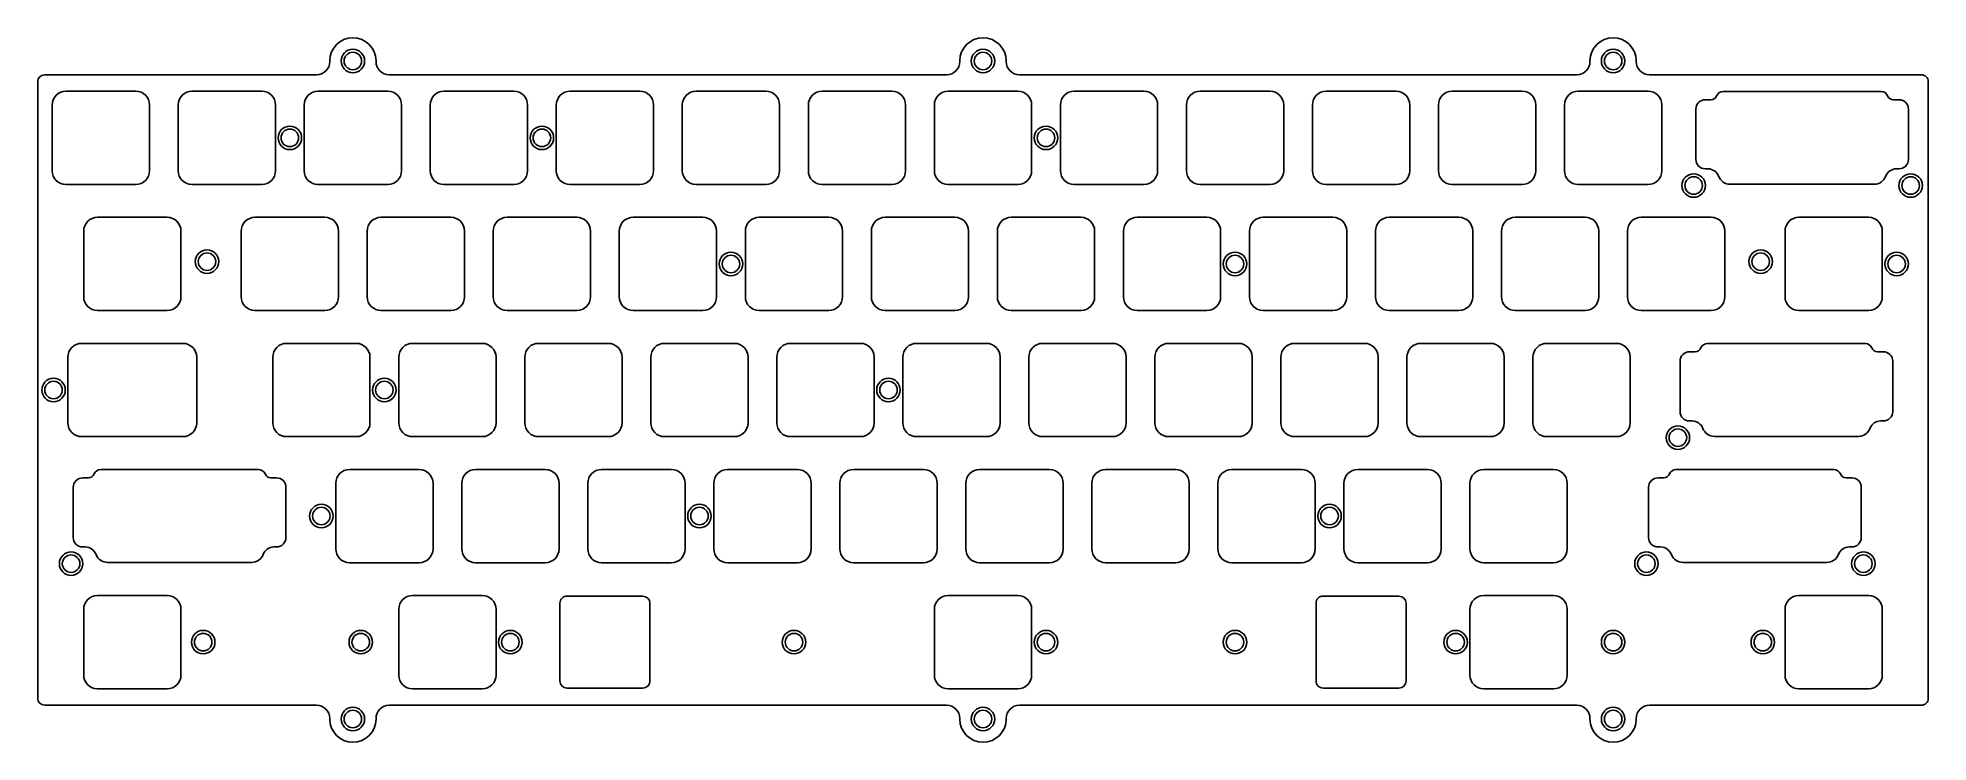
# Model space of a CAD drawing. Header units: millimetres. Extents: x -10 to 276, y -91 to 15.
import ezdxf

# ---------------------------------------------------------------- set-up
doc = ezdxf.new("R2010")
doc.units = ezdxf.units.MM
doc.layers.add('BLACK', color=7, linetype='CONTINUOUS')

msp = doc.modelspace()

# ---------------------------------------------------------------- linework, layer by layer
at = {"layer": 'BLACK', "linetype": 'Continuous'}
for p, q in [((34.6, 11.625), (34.6, 11.525)), ((41.6, 11.525), (41.6, 11.625)), ((129.85, 11.625), (129.85, 11.525)), ((136.85, 11.525), (136.85, 11.625)), ((225.1, 11.625), (225.1, 11.525)), ((232.1, 11.525), (232.1, 11.625)), ((32.6, 9.525), (-8.525001, 9.525)), ((127.85, 9.525), (43.6, 9.525)), ((223.1, 9.525), (138.85, 9.525)), ((275.225, 9.525), (234.1, 9.525)), ((-9.525, 8.525001), (-9.525, -84.725001)), ((5.275, 7.05), (-5.275001, 7.05)), ((24.325, 7.05), (13.774999, 7.05)), ((43.375, 7.05), (32.824999, 7.05)), ((62.425, 7.05), (51.874999, 7.05)), ((81.475, 7.05), (70.924999, 7.05)), ((100.525, 7.05), (89.974999, 7.05)), ((119.575, 7.05), (109.024999, 7.05)), ((138.625, 7.05), (128.074999, 7.05)), ((157.675, 7.05), (147.124999, 7.05)), ((176.725, 7.05), (166.174999, 7.05)), ((195.775, 7.05), (185.224999, 7.05)), ((214.825, 7.05), (204.274999, 7.05)), ((233.875, 7.05), (223.324999, 7.05)), ((242.536512, 5.77544), (243.390075, 5.77544)), ((243.390075, 5.775452), (243.390075, 5.77544)), ((245.247375, 7.027589), (245.247375, 7.0276)), ((245.247375, 7.0276), (269.102575, 7.0276)), ((270.959775, 5.77544), (271.825375, 5.77544)), ((276.225, -84.725), (276.225, 8.525)), ((-7.35, 4.975), (-7.35, -4.975001)), ((7.35, 4.975), (7.35, -4.975)), ((11.7, 4.975), (11.7, -4.975001)), ((26.4, 4.975), (26.4, -4.975)), ((30.75, 4.975), (30.75, -4.975001)), ((45.45, 4.975), (45.45, -4.975)), ((49.8, 4.975), (49.8, -4.975001)), ((64.5, 4.975), (64.5, -4.975)), ((68.85, 4.975), (68.85, -4.975001)), ((83.55, 4.975), (83.55, -4.975)), ((87.9, 4.975), (87.9, -4.975001)), ((102.6, 4.975), (102.6, -4.975)), ((106.95, 4.975), (106.95, -4.975001)), ((121.65, 4.975), (121.65, -4.975)), ((126, 4.975), (126, -4.975001)), ((140.7, 4.975), (140.7, -4.975)), ((145.05, 4.975), (145.05, -4.975001)), ((159.75, 4.975), (159.75, -4.975)), ((164.1, 4.975), (164.1, -4.975001)), ((178.8, 4.975), (178.8, -4.975)), ((183.15, 4.975), (183.15, -4.975001)), ((197.85, 4.975), (197.85, -4.975)), ((202.2, 4.975), (202.2, -4.975001)), ((216.9, 4.975), (216.9, -4.975)), ((221.25, 4.975), (221.25, -4.975001)), ((235.95, 4.975), (235.95, -4.975)), ((241.099485, -3.25044), (241.099485, 4.3503)), ((273.250365, 4.35044), (273.250365, -3.2504)), ((242.928575, -4.67544), (242.524475, -4.67544)), ((271.813458, -4.67544), (271.421325, -4.67544)), ((5.275, -7.05), (-5.275, -7.05)), ((24.325, -7.05), (13.775, -7.05)), ((43.375, -7.05), (32.825, -7.05)), ((62.425, -7.05), (51.875, -7.05)), ((81.475, -7.05), (70.925, -7.05)), ((100.525, -7.05), (89.975, -7.05)), ((119.575, -7.05), (109.025, -7.05)), ((138.625, -7.05), (128.075, -7.05)), ((157.675, -7.05), (147.125, -7.05)), ((176.725, -7.05), (166.175, -7.05)), ((195.775, -7.05), (185.225, -7.05)), ((214.825, -7.05), (204.275, -7.05)), ((233.875, -7.05), (223.325, -7.05)), ((268.050425, -7.01191), (246.299575, -7.01191)), ((-2.587499, -14.075), (-2.587499, -24.025001)), ((10.037501, -12), (-0.5125, -12)), ((12.112501, -14.075), (12.112501, -24.025)), ((21.225, -14.075), (21.225, -24.025001)), ((33.85, -12), (23.299999, -12)), ((35.925, -14.075), (35.925, -24.025)), ((40.275, -14.075), (40.275, -24.025001)), ((52.9, -12), (42.349999, -12)), ((54.975, -14.075), (54.975, -24.025)), ((59.325, -14.075), (59.325, -24.025001)), ((71.95, -12), (61.399999, -12)), ((74.025, -14.075), (74.025, -24.025)), ((78.375, -14.075), (78.375, -24.025001)), ((91, -12), (80.449999, -12)), ((93.075, -14.075), (93.075, -24.025)), ((97.425, -14.075), (97.425, -24.025001)), ((110.05, -12), (99.499999, -12)), ((112.125, -14.075), (112.125, -24.025)), ((116.475, -14.075), (116.475, -24.025001)), ((129.1, -12), (118.549999, -12)), ((131.175, -14.075), (131.175, -24.025)), ((135.525, -14.075), (135.525, -24.025001)), ((148.15, -12), (137.599999, -12)), ((150.225, -14.075), (150.225, -24.025)), ((154.575, -14.075), (154.575, -24.025001)), ((167.2, -12), (156.649999, -12)), ((169.275, -14.075), (169.275, -24.025)), ((173.625, -14.075), (173.625, -24.025001)), ((186.25, -12), (175.699999, -12)), ((188.325, -14.075), (188.325, -24.025)), ((192.675, -14.075), (192.675, -24.025001)), ((205.3, -12), (194.749999, -12)), ((207.375, -14.075), (207.375, -24.025)), ((211.725, -14.075), (211.725, -24.025001)), ((224.35, -12), (213.799999, -12)), ((226.425, -14.075), (226.425, -24.025)), ((230.775, -14.075), (230.775, -24.025001)), ((243.4, -12), (232.849999, -12)), ((245.475, -14.075), (245.475, -24.025)), ((254.5875, -14.075), (254.5875, -24.025001)), ((267.2125, -12), (256.662499, -12)), ((269.2875, -14.075), (269.2875, -24.025)), ((10.037501, -26.1), (-0.512499, -26.1)), ((33.85, -26.1), (23.3, -26.1)), ((52.9, -26.1), (42.35, -26.1)), ((71.95, -26.1), (61.4, -26.1)), ((91, -26.1), (80.45, -26.1)), ((110.05, -26.1), (99.5, -26.1)), ((129.1, -26.1), (118.55, -26.1)), ((148.15, -26.1), (137.6, -26.1)), ((167.2, -26.1), (156.65, -26.1)), ((186.25, -26.1), (175.7, -26.1)), ((205.3, -26.1), (194.75, -26.1)), ((224.35, -26.1), (213.8, -26.1)), ((243.4, -26.1), (232.85, -26.1)), ((267.2125, -26.1), (256.6625, -26.1)), ((12.41875, -31.05), (-2.893751, -31.05)), ((38.6125, -31.05), (28.062499, -31.05)), ((57.6625, -31.05), (47.112499, -31.05)), ((76.7125, -31.05), (66.162499, -31.05)), ((95.7625, -31.05), (85.212499, -31.05)), ((114.8125, -31.05), (104.262499, -31.05)), ((133.8625, -31.05), (123.312499, -31.05)), ((152.9125, -31.05), (142.362499, -31.05)), ((171.9625, -31.05), (161.412499, -31.05)), ((191.0125, -31.05), (180.462499, -31.05)), ((210.0625, -31.05), (199.512499, -31.05)), ((229.1125, -31.05), (218.562499, -31.05)), ((242.866125, -31.072411), (242.866125, -31.0724)), ((242.866125, -31.0724), (266.721325, -31.0724)), ((-4.96875, -33.125), (-4.96875, -43.075001)), ((14.49375, -33.125), (14.49375, -43.075)), ((25.9875, -33.125), (25.9875, -43.075001)), ((40.6875, -33.125), (40.6875, -43.075)), ((45.0375, -33.125), (45.0375, -43.075001)), ((59.7375, -33.125), (59.7375, -43.075)), ((64.0875, -33.125), (64.0875, -43.075001)), ((78.7875, -33.125), (78.7875, -43.075)), ((83.1375, -33.125), (83.1375, -43.075001)), ((97.8375, -33.125), (97.8375, -43.075)), ((102.1875, -33.125), (102.1875, -43.075001)), ((116.8875, -33.125), (116.8875, -43.075)), ((121.2375, -33.125), (121.2375, -43.075001)), ((135.9375, -33.125), (135.9375, -43.075)), ((140.2875, -33.125), (140.2875, -43.075001)), ((154.9875, -33.125), (154.9875, -43.075)), ((159.3375, -33.125), (159.3375, -43.075001)), ((174.0375, -33.125), (174.0375, -43.075)), ((178.3875, -33.125), (178.3875, -43.075001)), ((193.0875, -33.125), (193.0875, -43.075)), ((197.4375, -33.125), (197.4375, -43.075001)), ((212.1375, -33.125), (212.1375, -43.075)), ((216.4875, -33.125), (216.4875, -43.075001)), ((231.1875, -33.125), (231.1875, -43.075)), ((238.718235, -41.35044), (238.718235, -33.7497)), ((240.155262, -32.32456), (241.008825, -32.32456)), ((241.008825, -32.324548), (241.008825, -32.32456)), ((268.578525, -32.32456), (269.444125, -32.32456)), ((270.869115, -33.74956), (270.869115, -41.3504)), ((240.547325, -42.77544), (240.143225, -42.77544)), ((269.432208, -42.77544), (269.040075, -42.77544)), ((12.41875, -45.15), (-2.89375, -45.15)), ((38.6125, -45.15), (28.0625, -45.15)), ((57.6625, -45.15), (47.1125, -45.15)), ((76.7125, -45.15), (66.1625, -45.15)), ((95.7625, -45.15), (85.2125, -45.15)), ((114.8125, -45.15), (104.2625, -45.15)), ((133.8625, -45.15), (123.3125, -45.15)), ((152.9125, -45.15), (142.3625, -45.15)), ((171.9625, -45.15), (161.4125, -45.15)), ((191.0125, -45.15), (180.4625, -45.15)), ((210.0625, -45.15), (199.5125, -45.15)), ((229.1125, -45.15), (218.5625, -45.15)), ((265.669175, -45.11191), (243.918325, -45.11191)), ((-2.732238, -51.37456), (-1.878675, -51.37456)), ((-1.878675, -51.374548), (-1.878675, -51.37456)), ((-0.021375, -50.122411), (-0.021375, -50.1224)), ((-0.021375, -50.1224), (23.833825, -50.1224)), ((25.691025, -51.37456), (26.556625, -51.37456)), ((48.1375, -50.1), (37.587499, -50.1)), ((67.1875, -50.1), (56.637499, -50.1)), ((86.2375, -50.1), (75.687499, -50.1)), ((105.2875, -50.1), (94.737499, -50.1)), ((124.3375, -50.1), (113.787499, -50.1)), ((143.3875, -50.1), (132.837499, -50.1)), ((162.4375, -50.1), (151.887499, -50.1)), ((181.4875, -50.1), (170.937499, -50.1)), ((200.5375, -50.1), (189.987499, -50.1)), ((219.5875, -50.1), (209.037499, -50.1)), ((235.392762, -51.37456), (236.246325, -51.37456)), ((236.246325, -51.374548), (236.246325, -51.37456)), ((238.103625, -50.122411), (238.103625, -50.1224)), ((238.103625, -50.1224), (261.958825, -50.1224)), ((263.816025, -51.37456), (264.681625, -51.37456)), ((-4.169265, -60.40044), (-4.169265, -52.7997)), ((27.981615, -52.79956), (27.981615, -60.4004)), ((35.5125, -52.175), (35.5125, -62.125001)), ((50.2125, -52.175), (50.2125, -62.125)), ((54.5625, -52.175), (54.5625, -62.125001)), ((69.2625, -52.175), (69.2625, -62.125)), ((73.6125, -52.175), (73.6125, -62.125001)), ((88.3125, -52.175), (88.3125, -62.125)), ((92.6625, -52.175), (92.6625, -62.125001)), ((107.3625, -52.175), (107.3625, -62.125)), ((111.7125, -52.175), (111.7125, -62.125001)), ((126.4125, -52.175), (126.4125, -62.125)), ((130.7625, -52.175), (130.7625, -62.125001)), ((145.4625, -52.175), (145.4625, -62.125)), ((149.8125, -52.175), (149.8125, -62.125001)), ((164.5125, -52.175), (164.5125, -62.125)), ((168.8625, -52.175), (168.8625, -62.125001)), ((183.5625, -52.175), (183.5625, -62.125)), ((187.9125, -52.175), (187.9125, -62.125001)), ((202.6125, -52.175), (202.6125, -62.125)), ((206.9625, -52.175), (206.9625, -62.125001)), ((221.6625, -52.175), (221.6625, -62.125)), ((233.955735, -60.40044), (233.955735, -52.7997)), ((266.106615, -52.79956), (266.106615, -60.4004)), ((-2.340175, -61.82544), (-2.744275, -61.82544)), ((26.544708, -61.82544), (26.152575, -61.82544)), ((235.784825, -61.82544), (235.380725, -61.82544)), ((264.669708, -61.82544), (264.277575, -61.82544)), ((22.781675, -64.16191), (1.030825, -64.16191)), ((48.1375, -64.2), (37.5875, -64.2)), ((67.1875, -64.2), (56.6375, -64.2)), ((86.2375, -64.2), (75.6875, -64.2)), ((105.2875, -64.2), (94.7375, -64.2)), ((124.3375, -64.2), (113.7875, -64.2)), ((143.3875, -64.2), (132.8375, -64.2)), ((162.4375, -64.2), (151.8875, -64.2)), ((181.4875, -64.2), (170.9375, -64.2)), ((200.5375, -64.2), (189.9875, -64.2)), ((219.5875, -64.2), (209.0375, -64.2)), ((260.906675, -64.16191), (239.155825, -64.16191)), ((-2.5875, -71.225), (-2.5875, -81.175001)), ((10.0375, -69.15), (-0.512501, -69.15)), ((12.1125, -71.225), (12.1125, -81.175)), ((45.0375, -71.225), (45.0375, -81.175001)), ((57.6625, -69.15), (47.112499, -69.15)), ((59.7375, -71.225), (59.7375, -81.175)), ((69.4, -82.075), (69.4, -70.325)), ((70.475, -69.25), (81.925, -69.25)), ((83, -70.325), (83, -82.075)), ((126, -71.225), (126, -81.175001)), ((138.625, -69.15), (128.074999, -69.15)), ((140.7, -71.225), (140.7, -81.175)), ((183.7, -82.075), (183.7, -70.325)), ((184.775, -69.25), (196.225, -69.25)), ((197.3, -70.325), (197.3, -82.075)), ((206.9625, -71.225), (206.9625, -81.175001)), ((219.5875, -69.15), (209.037499, -69.15)), ((221.6625, -71.225), (221.6625, -81.175)), ((254.5875, -71.225), (254.5875, -81.175001)), ((267.2125, -69.15), (256.662499, -69.15)), ((269.2875, -71.225), (269.2875, -81.175)), ((-8.525001, -85.725), (32.6, -85.725)), ((10.0375, -83.25), (-0.5125, -83.25)), ((43.6, -85.725), (127.85, -85.725)), ((57.6625, -83.25), (47.1125, -83.25)), ((81.925, -83.15), (70.475, -83.15)), ((138.625, -83.25), (128.075, -83.25)), ((138.85, -85.725), (223.1, -85.725)), ((196.225, -83.15), (184.775, -83.15)), ((219.5875, -83.25), (209.0375, -83.25)), ((234.1, -85.725), (275.225, -85.725)), ((267.2125, -83.25), (256.6625, -83.25)), ((34.6, -87.725), (34.6, -87.825)), ((41.6, -87.825), (41.6, -87.725)), ((129.85, -87.725), (129.85, -87.825)), ((136.85, -87.825), (136.85, -87.725)), ((225.1, -87.725), (225.1, -87.825)), ((232.1, -87.825), (232.1, -87.725))]:
    msp.add_line(p, q, dxfattribs=at)
at = {"layer": 'BLACK'}
for centre, radius in [((38.1, 11.625), 1.775), ((38.1, 11.625), 1.325), ((133.35, 11.625), 1.775), ((133.35, 11.625), 1.325), ((228.6, 11.625), 1.775), ((228.6, 11.625), 1.325), ((28.575, 0), 1.775), ((28.575, 0), 1.325), ((66.675, 0), 1.775), ((66.675, 0), 1.325), ((142.875, 0), 1.775), ((142.875, 0), 1.325), ((240.775, -7.2), 1.775), ((273.575, -7.2), 1.775), ((240.775, -7.2), 1.325), ((273.575, -7.2), 1.325), ((16.04875, -18.7), 1.775), ((250.9012, -18.7), 1.775), ((16.04875, -18.7), 1.325), ((95.25, -19.05), 1.775), ((95.25, -19.05), 1.325), ((171.45, -19.05), 1.775), ((171.45, -19.05), 1.325), ((250.9012, -18.7), 1.325), ((271.4625, -19.05), 1.775), ((271.4625, -19.05), 1.325), ((-7.14375, -38.1), 1.775), ((-7.14375, -38.1), 1.325), ((42.8625, -38.1), 1.775), ((42.8625, -38.1), 1.325), ((119.0625, -38.1), 1.775), ((119.0625, -38.1), 1.325), ((238.39375, -45.3), 1.775), ((238.39375, -45.3), 1.325), ((33.3375, -57.15), 1.775), ((33.3375, -57.15), 1.325), ((90.4875, -57.15), 1.775), ((90.4875, -57.15), 1.325), ((185.7375, -57.15), 1.775), ((185.7375, -57.15), 1.325), ((-4.49375, -64.35), 1.775), ((233.63125, -64.35), 1.775), ((266.43125, -64.35), 1.775), ((-4.49375, -64.35), 1.325), ((233.63125, -64.35), 1.325), ((266.43125, -64.35), 1.325), ((15.478125, -76.2), 1.775), ((15.478125, -76.2), 1.325), ((39.290625, -76.2), 1.775), ((39.290625, -76.2), 1.325), ((61.9125, -76.2), 1.775), ((61.9125, -76.2), 1.325), ((104.775, -76.2), 1.775), ((104.775, -76.2), 1.325), ((142.875, -76.2), 1.775), ((142.875, -76.2), 1.325), ((171.45, -76.2), 1.775), ((171.45, -76.2), 1.325), ((204.7875, -76.2), 1.775), ((204.7875, -76.2), 1.325), ((228.6, -76.2), 1.775), ((228.6, -76.2), 1.325), ((251.221875, -76.2), 1.775), ((251.221875, -76.2), 1.325), ((38.1, -87.825), 1.775), ((38.1, -87.825), 1.325), ((133.35, -87.825), 1.775), ((133.35, -87.825), 1.325), ((228.6, -87.825), 1.775), ((228.6, -87.825), 1.325)]:
    msp.add_circle(centre, radius, dxfattribs=at)
for centre, radius, start, end in [((38.1, 11.625), 3.5, 0, 180), ((133.35, 11.625), 3.5, 0, 180), ((228.6, 11.625), 3.5, 0, 180), ((32.60005, 11.525), 1.99995, 269.99856761, 0), ((43.59995, 11.525), 2, 180, 270.00143239), ((127.85005, 11.525), 1.99995, 269.99856761, 0), ((138.84995, 11.525), 2, 180, 270.00143239), ((223.10005, 11.525), 1.99995, 269.99856761, 0), ((234.09995, 11.525), 2, 180, 270.00143239), ((-8.525001, 8.525001), 0.999999, 90, 180), ((275.22505, 8.525), 1, 0, 90.00286479), ((-5.275001, 4.975001), 2.074999, 90, 180.00002761), ((5.275, 4.975), 2.075, 0, 90), ((13.774999, 4.975001), 2.074999, 90, 180.00002761), ((24.325, 4.975), 2.075, 0, 90), ((32.824999, 4.975001), 2.074999, 90, 180.00002761), ((43.375, 4.975), 2.075, 0, 90), ((51.875, 4.975), 2.075, 90.00002761, 180), ((62.425, 4.975), 2.075, 0, 90), ((70.924999, 4.975001), 2.074999, 90, 180.00002761), ((81.475, 4.975), 2.075, 0, 90), ((89.975, 4.975), 2.075, 90.00002761, 180), ((100.525, 4.975), 2.075, 0, 90), ((109.024999, 4.975001), 2.074999, 90, 180.00002761), ((119.575, 4.975), 2.075, 0, 90), ((128.075, 4.975), 2.075, 90.00002761, 180), ((138.625, 4.975), 2.075, 0, 90), ((147.125, 4.975), 2.075, 90.00002761, 180), ((157.675, 4.975), 2.075, 0, 90), ((166.175, 4.975), 2.075, 90.00002761, 180), ((176.725, 4.975), 2.075, 0, 90), ((185.225, 4.975), 2.075, 90.00002761, 180), ((195.775, 4.975), 2.075, 0, 90), ((204.275, 4.975), 2.075, 90.00002761, 180), ((214.825, 4.975), 2.075, 0, 90), ((223.324999, 4.975001), 2.074999, 90, 180.00002761), ((233.875, 4.975), 2.075, 0, 90), ((242.524645, 4.350329), 1.42516, 89.52290502, 180.00116589), ((243.390076, 6.7039), 0.928448, 269.99993829, 337.97487728), ((245.247344, 5.952545), 1.075044, 89.99834782, 157.973763), ((269.1026, 5.9527), 1.0749, 22.0204571, 90.00133258), ((270.9598, 6.7039), 0.92846, 202.02452102, 269.99845724), ((271.8254, 4.3505), 1.42494, 359.99758749, 90.00100523), ((-5.275001, -4.975001), 2.074999, 180, 270.00002761), ((5.275, -4.975), 2.075, 270, 0), ((13.774999, -4.975001), 2.074999, 180, 270.00002761), ((24.325, -4.975), 2.075, 270, 0), ((32.824999, -4.975001), 2.074999, 180, 270.00002761), ((43.375, -4.975), 2.075, 270, 0), ((51.875, -4.975), 2.075, 180.00002761, 270), ((62.425, -4.975), 2.075, 270, 0), ((70.924999, -4.975001), 2.074999, 180, 270.00002761), ((81.475, -4.975), 2.075, 270, 0), ((89.975, -4.975), 2.075, 180.00002761, 270), ((100.525, -4.975), 2.075, 270, 0), ((109.024999, -4.975001), 2.074999, 180, 270.00002761), ((119.575, -4.975), 2.075, 270, 0), ((128.075, -4.975), 2.075, 180.00002761, 270), ((138.625, -4.975), 2.075, 270, 0), ((147.125, -4.975), 2.075, 180.00002761, 270), ((157.675, -4.975), 2.075, 270, 0), ((166.175, -4.975), 2.075, 180.00002761, 270), ((176.725, -4.975), 2.075, 270, 0), ((185.225, -4.975), 2.075, 180.00002761, 270), ((195.775, -4.975), 2.075, 270, 0), ((204.275, -4.975), 2.075, 180.00002761, 270), ((214.825, -4.975), 2.075, 270, 0), ((223.324999, -4.975001), 2.074999, 180, 270.00002761), ((233.875, -4.975), 2.075, 270, 0), ((242.524439, -3.250486), 1.424954, 179.99815039, 270.00144752), ((242.928624, -6.400243), 1.724803, 20.54306333, 90.00162772), ((271.42132, -6.40036), 1.72492, 89.99983392, 159.45458763), ((271.82521, -3.25033), 1.425155, 269.52752788, 359.99718578), ((246.299534, -5.136811), 1.875099, 200.54912503, 270.0012528), ((268.05044, -5.13697), 1.87494, 269.99954162, 339.45391569), ((-0.5125, -14.074999), 2.074999, 90, 180.00002761), ((10.037501, -14.075), 2.075, 0, 90), ((23.299999, -14.074999), 2.074999, 90, 180.00002761), ((33.85, -14.075), 2.075, 0, 90), ((42.349999, -14.074999), 2.074999, 90, 180.00002761), ((52.9, -14.075), 2.075, 0, 90), ((61.399999, -14.074999), 2.074999, 90, 180.00002761), ((71.95, -14.075), 2.075, 0, 90), ((80.449999, -14.074999), 2.074999, 90, 180.00002761), ((91, -14.075), 2.075, 0, 90), ((99.499999, -14.074999), 2.074999, 90, 180.00002761), ((110.05, -14.075), 2.075, 0, 90), ((118.549999, -14.074999), 2.074999, 90, 180.00002761), ((129.1, -14.075), 2.075, 0, 90), ((137.599999, -14.074999), 2.074999, 90, 180.00002761), ((148.15, -14.075), 2.075, 0, 90), ((156.649999, -14.074999), 2.074999, 90, 180.00002761), ((167.2, -14.075), 2.075, 0, 90), ((175.699999, -14.074999), 2.074999, 90, 180.00002761), ((186.25, -14.075), 2.075, 0, 90), ((194.749999, -14.074999), 2.074999, 90, 180.00002761), ((205.3, -14.075), 2.075, 0, 90), ((213.799999, -14.074999), 2.074999, 90, 180.00002761), ((224.35, -14.075), 2.075, 0, 90), ((232.849999, -14.074999), 2.074999, 90, 180.00002761), ((243.4, -14.075), 2.075, 0, 90), ((256.662499, -14.074999), 2.074999, 90, 180.00002761), ((267.2125, -14.075), 2.075, 0, 90), ((-0.5125, -24.025001), 2.074999, 180, 270.00002761), ((10.037501, -24.025), 2.075, 270, 0), ((23.299999, -24.025001), 2.074999, 180, 270.00002761), ((33.85, -24.025), 2.075, 270, 0), ((42.349999, -24.025001), 2.074999, 180, 270.00002761), ((52.9, -24.025), 2.075, 270, 0), ((61.399999, -24.025001), 2.074999, 180, 270.00002761), ((71.95, -24.025), 2.075, 270, 0), ((80.449999, -24.025001), 2.074999, 180, 270.00002761), ((91, -24.025), 2.075, 270, 0), ((99.499999, -24.025001), 2.074999, 180, 270.00002761), ((110.05, -24.025), 2.075, 270, 0), ((118.549999, -24.025001), 2.074999, 180, 270.00002761), ((129.1, -24.025), 2.075, 270, 0), ((137.599999, -24.025001), 2.074999, 180, 270.00002761), ((148.15, -24.025), 2.075, 270, 0), ((156.649999, -24.025001), 2.074999, 180, 270.00002761), ((167.2, -24.025), 2.075, 270, 0), ((175.699999, -24.025001), 2.074999, 180, 270.00002761), ((186.25, -24.025), 2.075, 270, 0), ((194.749999, -24.025001), 2.074999, 180, 270.00002761), ((205.3, -24.025), 2.075, 270, 0), ((213.799999, -24.025001), 2.074999, 180, 270.00002761), ((224.35, -24.025), 2.075, 270, 0), ((232.849999, -24.025001), 2.074999, 180, 270.00002761), ((243.4, -24.025), 2.075, 270, 0), ((256.662499, -24.025001), 2.074999, 180, 270.00002761), ((267.2125, -24.025), 2.075, 270, 0), ((-2.893751, -33.124999), 2.074999, 90, 180.00002761), ((12.41875, -33.125), 2.075, 0, 90), ((28.062499, -33.124999), 2.074999, 90, 180.00002761), ((38.6125, -33.125), 2.075, 0, 90), ((47.112499, -33.124999), 2.074999, 90, 180.00002761), ((57.6625, -33.125), 2.075, 0, 90), ((66.162499, -33.124999), 2.074999, 90, 180.00002761), ((76.7125, -33.125), 2.075, 0, 90), ((85.212499, -33.124999), 2.074999, 90, 180.00002761), ((95.7625, -33.125), 2.075, 0, 90), ((104.262499, -33.124999), 2.074999, 90, 180.00002761), ((114.8125, -33.125), 2.075, 0, 90), ((123.312499, -33.124999), 2.074999, 90, 180.00002761), ((133.8625, -33.125), 2.075, 0, 90), ((142.362499, -33.124999), 2.074999, 90, 180.00002761), ((152.9125, -33.125), 2.075, 0, 90), ((161.412499, -33.124999), 2.074999, 90, 180.00002761), ((171.9625, -33.125), 2.075, 0, 90), ((180.462499, -33.124999), 2.074999, 90, 180.00002761), ((191.0125, -33.125), 2.075, 0, 90), ((199.512499, -33.124999), 2.074999, 90, 180.00002761), ((210.0625, -33.125), 2.075, 0, 90), ((218.562499, -33.124999), 2.074999, 90, 180.00002761), ((229.1125, -33.125), 2.075, 0, 90), ((242.866094, -32.147455), 1.075044, 89.99834782, 157.973763), ((266.72135, -32.1473), 1.0749, 22.0204571, 90.00133258), ((240.143395, -33.749671), 1.42516, 89.52290502, 180.00116589), ((241.008826, -31.3961), 0.928448, 269.99993829, 337.97487728), ((268.57855, -31.3961), 0.92846, 202.02452102, 269.99845724), ((269.44415, -33.7495), 1.42494, 359.99758749, 90.00100523), ((240.143189, -41.350486), 1.424954, 179.99815039, 270.00144752), ((240.547374, -44.500243), 1.724803, 20.54306333, 90.00162772), ((269.04007, -44.50036), 1.72492, 89.99983392, 159.45458763), ((269.44396, -41.35033), 1.425155, 269.52752788, 359.99718578), ((-2.893751, -43.075001), 2.074999, 180, 270.00002761), ((12.41875, -43.075), 2.075, 270, 0), ((28.062499, -43.075001), 2.074999, 180, 270.00002761), ((38.6125, -43.075), 2.075, 270, 0), ((47.112499, -43.075001), 2.074999, 180, 270.00002761), ((57.6625, -43.075), 2.075, 270, 0), ((66.162499, -43.075001), 2.074999, 180, 270.00002761), ((76.7125, -43.075), 2.075, 270, 0), ((85.212499, -43.075001), 2.074999, 180, 270.00002761), ((95.7625, -43.075), 2.075, 270, 0), ((104.262499, -43.075001), 2.074999, 180, 270.00002761), ((114.8125, -43.075), 2.075, 270, 0), ((123.312499, -43.075001), 2.074999, 180, 270.00002761), ((133.8625, -43.075), 2.075, 270, 0), ((142.362499, -43.075001), 2.074999, 180, 270.00002761), ((152.9125, -43.075), 2.075, 270, 0), ((161.412499, -43.075001), 2.074999, 180, 270.00002761), ((171.9625, -43.075), 2.075, 270, 0), ((180.462499, -43.075001), 2.074999, 180, 270.00002761), ((191.0125, -43.075), 2.075, 270, 0), ((199.512499, -43.075001), 2.074999, 180, 270.00002761), ((210.0625, -43.075), 2.075, 270, 0), ((218.562499, -43.075001), 2.074999, 180, 270.00002761), ((229.1125, -43.075), 2.075, 270, 0), ((243.918284, -43.236811), 1.875099, 200.54912503, 270.0012528), ((265.66919, -43.23697), 1.87494, 269.99954162, 339.45391569), ((-2.744183, -52.799592), 1.425082, 89.51974267, 180.00434217), ((-1.878626, -50.446171), 0.928376, 269.99697591, 337.97782841), ((-0.021476, -51.197351), 1.07494, 89.99461656, 157.97750247), ((23.83379, -51.19739), 1.07499, 22.02370504, 89.99813454), ((25.69105, -50.4461), 0.92846, 202.02452102, 269.99845724), ((26.55665, -52.7995), 1.42494, 359.99758749, 90.00100523), ((37.587499, -52.174999), 2.074999, 90, 180.00002761), ((48.1375, -52.175), 2.075, 0, 90), ((56.637499, -52.174999), 2.074999, 90, 180.00002761), ((67.1875, -52.175), 2.075, 0, 90), ((75.687499, -52.174999), 2.074999, 90, 180.00002761), ((86.2375, -52.175), 2.075, 0, 90), ((94.737499, -52.174999), 2.074999, 90, 180.00002761), ((105.2875, -52.175), 2.075, 0, 90), ((113.787499, -52.174999), 2.074999, 90, 180.00002761), ((124.3375, -52.175), 2.075, 0, 90), ((132.837499, -52.174999), 2.074999, 90, 180.00002761), ((143.3875, -52.175), 2.075, 0, 90), ((151.887499, -52.174999), 2.074999, 90, 180.00002761), ((162.4375, -52.175), 2.075, 0, 90), ((170.937499, -52.174999), 2.074999, 90, 180.00002761), ((181.4875, -52.175), 2.075, 0, 90), ((189.987499, -52.174999), 2.074999, 90, 180.00002761), ((200.5375, -52.175), 2.075, 0, 90), ((209.037499, -52.174999), 2.074999, 90, 180.00002761), ((219.5875, -52.175), 2.075, 0, 90), ((235.380895, -52.799671), 1.42516, 89.52290502, 180.00116589), ((236.246326, -50.4461), 0.928448, 269.99993829, 337.97487728), ((238.103594, -51.197455), 1.075044, 89.99834782, 157.973763), ((261.95885, -51.1973), 1.0749, 22.0204571, 90.00133258), ((263.81605, -50.4461), 0.92846, 202.02452102, 269.99845724), ((264.68165, -52.7995), 1.42494, 359.99758749, 90.00100523), ((-2.744264, -60.400439), 1.425001, 180.00004021, 269.99955772), ((-2.340199, -63.550348), 1.724908, 20.54547839, 89.9992028), ((26.15258, -63.55038), 1.724936, 90.00016608, 159.45408213), ((26.55649, -60.40036), 1.425125, 269.52631186, 359.99839184), ((37.587499, -62.125001), 2.074999, 180, 270.00002761), ((48.1375, -62.125), 2.075, 270, 0), ((56.637499, -62.125001), 2.074999, 180, 270.00002761), ((67.1875, -62.125), 2.075, 270, 0), ((75.687499, -62.125001), 2.074999, 180, 270.00002761), ((86.2375, -62.125), 2.075, 270, 0), ((94.737499, -62.125001), 2.074999, 180, 270.00002761), ((105.2875, -62.125), 2.075, 270, 0), ((113.787499, -62.125001), 2.074999, 180, 270.00002761), ((124.3375, -62.125), 2.075, 270, 0), ((132.837499, -62.125001), 2.074999, 180, 270.00002761), ((143.3875, -62.125), 2.075, 270, 0), ((151.887499, -62.125001), 2.074999, 180, 270.00002761), ((162.4375, -62.125), 2.075, 270, 0), ((170.937499, -62.125001), 2.074999, 180, 270.00002761), ((181.4875, -62.125), 2.075, 270, 0), ((189.987499, -62.125001), 2.074999, 180, 270.00002761), ((200.5375, -62.125), 2.075, 270, 0), ((209.037499, -62.125001), 2.074999, 180, 270.00002761), ((219.5875, -62.125), 2.075, 270, 0), ((235.380689, -60.400486), 1.424954, 179.99815039, 270.00144752), ((235.784874, -63.550243), 1.724803, 20.54306333, 90.00162772), ((264.27757, -63.55036), 1.72492, 89.99983392, 159.45458763), ((264.68146, -60.40033), 1.425155, 269.52752788, 359.99718578), ((1.030712, -62.286915), 1.874995, 200.54692151, 270.00345303), ((22.78159, -62.28683), 1.875082, 270.0025973, 339.45098232), ((239.155784, -62.286811), 1.875099, 200.54912503, 270.0012528), ((260.90669, -62.28697), 1.87494, 269.99954162, 339.45391569), ((-0.512496, -71.225004), 2.075004, 90.00013806, 179.99988955), ((10.0375, -71.225), 2.075, 0, 90), ((47.112504, -71.225004), 2.075004, 90.00013806, 179.99988955), ((57.6625, -71.225), 2.075, 0, 90), ((70.474999, -70.324999), 1.074999, 89.9999467, 180.0000533), ((81.925, -70.325), 1.075, 0, 90), ((128.075004, -71.225004), 2.075004, 90.00013806, 179.99988955), ((138.625, -71.225), 2.075, 0, 90), ((184.774999, -70.324999), 1.074999, 89.9999467, 180.0000533), ((196.225, -70.325), 1.075, 0, 90), ((209.037504, -71.225004), 2.075004, 90.00013806, 179.99988955), ((219.5875, -71.225), 2.075, 0, 90), ((256.662504, -71.225004), 2.075004, 90.00013806, 179.99988955), ((267.2125, -71.225), 2.075, 0, 90), ((-0.512498, -81.174998), 2.075002, 180.00008284, 269.99994478), ((10.0375, -81.175), 2.075, 270, 0), ((47.112502, -81.174998), 2.075002, 180.00008284, 269.99994478), ((57.6625, -81.175), 2.075, 270, 0), ((70.474999, -82.075001), 1.074999, 179.9999467, 270.0000533), ((81.925, -82.075), 1.075, 270, 0), ((128.075002, -81.174998), 2.075002, 180.00008284, 269.99994478), ((138.625, -81.175), 2.075, 270, 0), ((184.774999, -82.075001), 1.074999, 179.9999467, 270.0000533), ((196.225, -82.075), 1.075, 270, 0), ((209.037502, -81.174998), 2.075002, 180.00008284, 269.99994478), ((219.5875, -81.175), 2.075, 270, 0), ((256.662502, -81.174998), 2.075002, 180.00008284, 269.99994478), ((267.2125, -81.175), 2.075, 270, 0), ((-8.525001, -84.725001), 0.999999, 180, 270), ((32.60005, -87.725), 2, 0, 90.00143239), ((127.85005, -87.725), 2, 0, 90.00143239), ((223.10005, -87.725), 2, 0, 90.00143239), ((275.22505, -84.725), 0.99995, 269.99713521, 0), ((38.1, -87.825), 3.5, 180, 0), ((43.59995, -87.725), 1.99995, 89.99856761, 180), ((133.35, -87.825), 3.5, 180, 0), ((138.84995, -87.725), 1.99995, 89.99856761, 180), ((228.6, -87.825), 3.5, 180, 0), ((234.09995, -87.725), 1.99995, 89.99856761, 180)]:
    msp.add_arc(centre, radius, start, end, dxfattribs=at)

doc.saveas('drawing.dxf')
